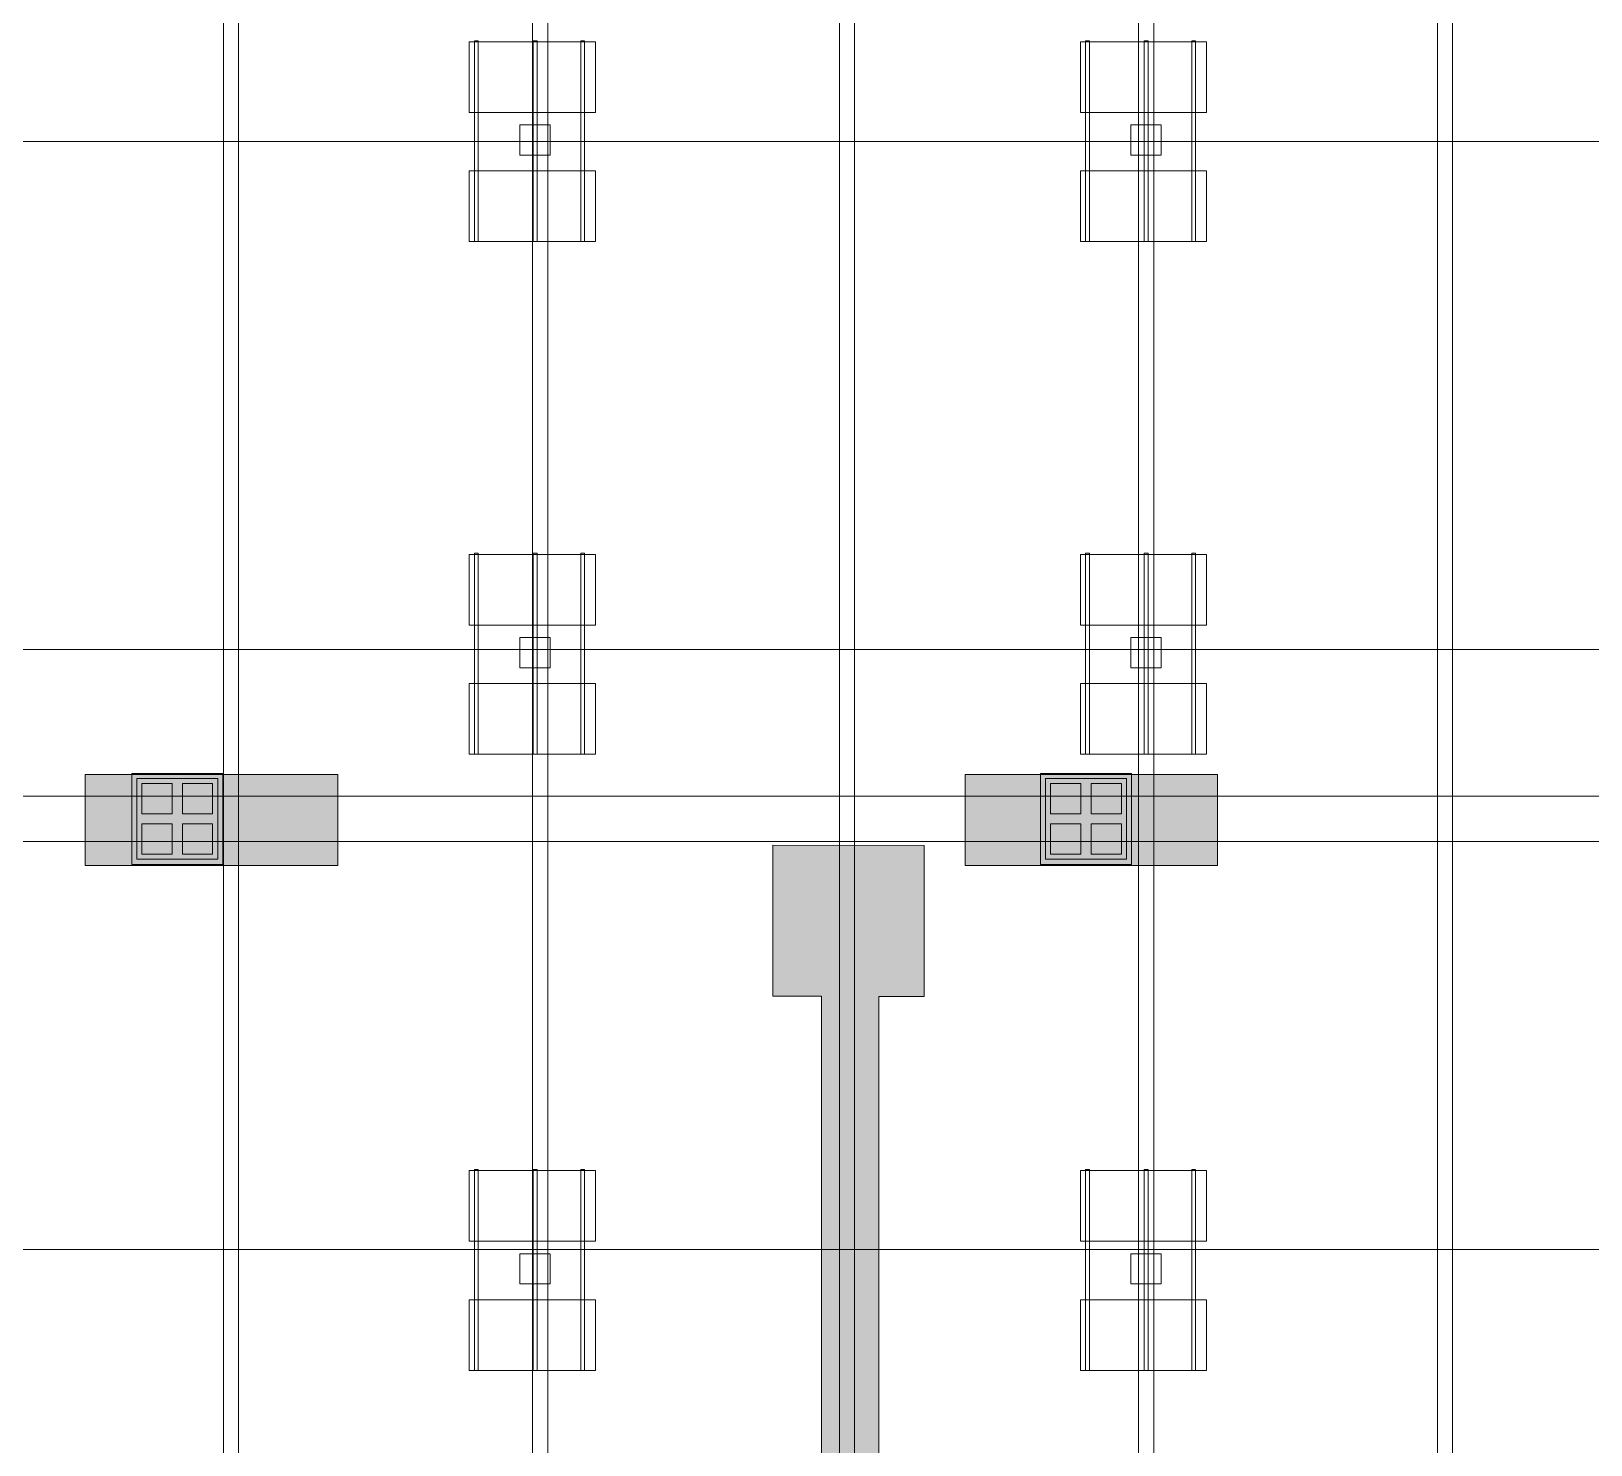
# Model space of a CAD drawing. Header units: inches. Extents: x -10671 to 1761, y -674 to 7170.
# Drawn here: x -8356 to -7738, y 1210 to 1770 of the extents above; entities that cross this region are included whole.
import ezdxf

# ---------------------------------------------------------------- set-up
doc = ezdxf.new("R2010")
doc.units = ezdxf.units.IN
doc.header["$LTSCALE"] = 19.2
doc.header["$MEASUREMENT"] = 0
for name, color, linetype, lineweight, true_color in [('DWG-bldg-utility box', 3, 'Continuous', 18, 0x00ff00), ('Venue-Ceiling-HVAC', 7, 'Continuous', 5, 0xbbbbbb), ('Venue-NO HANG ZONE', 7, 'Continuous', 15, 0xdd0000), ('Venue-Rigging Steel-High', 7, 'Continuous', 5, 0x800000), ('Venue-Rigging Steel-Low', 7, 'Continuous', 5, 0x0000dd)]:
    doc.layers.add(name, color=color, linetype=linetype, lineweight=lineweight, true_color=true_color)
for name, color, linetype, lineweight in [('Venue-Ceiling-Lights', 7, 'Continuous', 5), ('Venue-Ceiling-Lights Circuits', 7, 'Continuous', 5), ('Venue-Floor Pockets', 7, 'Continuous', 5)]:
    doc.layers.add(name, color=color, linetype=linetype, lineweight=lineweight)

# ---------------------------------------------------------------- blocks, each defined once
blk = doc.blocks.new('FLOORBOX')
at = {"layer": 'Venue-Floor Pockets', "linetype": 'Continuous', "lineweight": 0, "true_color": 0xaaaaaa}
blk.add_hatch(color=253, dxfattribs=at).paths.add_polyline_path([(-18, 18), (18, 18), (18, -18), (-18, -18)])
at = {"layer": 'Venue-Floor Pockets', "linetype": 'Continuous', "lineweight": 0, "true_color": 0xbbbbbb}
blk.add_hatch(color=9, dxfattribs=at).paths.add_polyline_path([(-16, 16), (16, 16), (16, -16), (-16, -16)])
at = {"layer": 'Venue-Floor Pockets', "linetype": 'Continuous', "lineweight": 0, "true_color": 0xdddddd}
for points in [[(-14, 14), (-2, 14), (-2, 2), (-14, 2)], [(2, 14), (14, 14), (14, 2), (2, 2)], [(-14, -2), (-2, -2), (-2, -14), (-14, -14)], [(2, -2), (14, -2), (14, -14), (2, -14)]]:
    blk.add_hatch(color=254, dxfattribs=at).paths.add_polyline_path(points)
at = {"layer": 'Venue-Floor Pockets', "color": 7, "linetype": 'Continuous', "lineweight": 5, "flags": 128}
for points in [[(-18, 18), (18, 18), (18, -18), (-18, -18)], [(-16, 16), (16, 16), (16, -16), (-16, -16)], [(-14, 14), (-2, 14), (-2, 2), (-14, 2)], [(2, 14), (14, 14), (14, 2), (2, 2)], [(-14, -2), (-2, -2), (-2, -14), (-14, -14)], [(2, -2), (14, -2), (14, -14), (2, -14)]]:
    blk.add_lwpolyline(points, close=True, dxfattribs=at)
blk = doc.blocks.new('Group-494-1')
at = {"layer": 'Venue-Ceiling-Lights', "color": 7, "linetype": 'Continuous', "lineweight": 5}
for points in [[(-8182.57, 1687.09, 355.98), (-8182.57, 1687.09, 359.98), (-8182.57, 1715.09, 359.98), (-8182.57, 1715.09, 355.98)], [(-8182.57, 1715.09, 355.98), (-8182.57, 1715.09, 359.98), (-8132.57, 1715.09, 359.98), (-8132.57, 1715.09, 355.98)], [(-8132.57, 1715.09, 359.98), (-8182.57, 1715.09, 359.98), (-8182.57, 1687.09, 359.98), (-8132.57, 1687.09, 359.98)], [(-8132.57, 1687.09, 355.98), (-8182.57, 1687.09, 355.98), (-8182.57, 1715.09, 355.98), (-8132.57, 1715.09, 355.98)], [(-8132.57, 1715.09, 355.98), (-8132.57, 1715.09, 359.98), (-8132.57, 1687.09, 359.98), (-8132.57, 1687.09, 355.98)], [(-8132.57, 1687.09, 355.98), (-8132.57, 1687.09, 359.98), (-8182.57, 1687.09, 359.98), (-8182.57, 1687.09, 355.98)]]:
    blk.add_3dface(points, dxfattribs=at)
blk = doc.blocks.new('Group-495-1')
at = {"layer": 'Venue-Ceiling-Lights', "color": 7, "linetype": 'Continuous', "lineweight": 5}
for points in [[(-8138.42, 1687.09, 360.05), (-8138.42, 1687.09, 361.05), (-8138.42, 1766.68, 361.05), (-8138.42, 1766.68, 360.05)], [(-8138.42, 1766.68, 360.05), (-8138.42, 1766.68, 361.05), (-8136.92, 1766.68, 361.05), (-8136.92, 1766.68, 360.05)], [(-8136.92, 1766.68, 361.05), (-8138.42, 1766.68, 361.05), (-8138.42, 1687.09, 361.05), (-8136.92, 1687.09, 361.05)], [(-8136.92, 1687.09, 360.05), (-8138.42, 1687.09, 360.05), (-8138.42, 1766.68, 360.05), (-8136.92, 1766.68, 360.05)], [(-8136.92, 1766.68, 360.05), (-8136.92, 1766.68, 361.05), (-8136.92, 1687.09, 361.05), (-8136.92, 1687.09, 360.05)], [(-8136.92, 1687.09, 360.05), (-8136.92, 1687.09, 361.05), (-8138.42, 1687.09, 361.05), (-8138.42, 1687.09, 360.05)]]:
    blk.add_3dface(points, dxfattribs=at)
blk = doc.blocks.new('Group-496-1')
at = {"layer": 'Venue-Ceiling-Lights', "color": 7, "linetype": 'Continuous', "lineweight": 5}
for points in [[(-8157.24, 1687.09, 360.05), (-8157.24, 1687.09, 361.05), (-8157.24, 1766.68, 361.05), (-8157.24, 1766.68, 360.05)], [(-8157.24, 1766.68, 360.05), (-8157.24, 1766.68, 361.05), (-8155.74, 1766.68, 361.05), (-8155.74, 1766.68, 360.05)], [(-8155.74, 1766.68, 361.05), (-8157.24, 1766.68, 361.05), (-8157.24, 1687.09, 361.05), (-8155.74, 1687.09, 361.05)], [(-8155.74, 1687.09, 360.05), (-8157.24, 1687.09, 360.05), (-8157.24, 1766.68, 360.05), (-8155.74, 1766.68, 360.05)], [(-8155.74, 1766.68, 360.05), (-8155.74, 1766.68, 361.05), (-8155.74, 1687.09, 361.05), (-8155.74, 1687.09, 360.05)], [(-8155.74, 1687.09, 360.05), (-8155.74, 1687.09, 361.05), (-8157.24, 1687.09, 361.05), (-8157.24, 1687.09, 360.05)]]:
    blk.add_3dface(points, dxfattribs=at)
blk = doc.blocks.new('Group-497-1')
at = {"layer": 'Venue-Ceiling-Lights', "color": 7, "linetype": 'Continuous', "lineweight": 5}
for points in [[(-8180.52, 1687.09, 360.05), (-8180.52, 1687.09, 361.05), (-8180.52, 1766.68, 361.05), (-8180.52, 1766.68, 360.05)], [(-8180.52, 1766.68, 360.05), (-8180.52, 1766.68, 361.05), (-8179.02, 1766.68, 361.05), (-8179.02, 1766.68, 360.05)], [(-8179.02, 1766.68, 361.05), (-8180.52, 1766.68, 361.05), (-8180.52, 1687.09, 361.05), (-8179.02, 1687.09, 361.05)], [(-8179.02, 1687.09, 360.05), (-8180.52, 1687.09, 360.05), (-8180.52, 1766.68, 360.05), (-8179.02, 1766.68, 360.05)], [(-8179.02, 1766.68, 360.05), (-8179.02, 1766.68, 361.05), (-8179.02, 1687.09, 361.05), (-8179.02, 1687.09, 360.05)], [(-8179.02, 1687.09, 360.05), (-8179.02, 1687.09, 361.05), (-8180.52, 1687.09, 361.05), (-8180.52, 1687.09, 360.05)]]:
    blk.add_3dface(points, dxfattribs=at)
blk = doc.blocks.new('Group-498-1')
at = {"layer": 'Venue-Ceiling-Lights', "color": 7, "linetype": 'Continuous', "lineweight": 5}
for points in [[(-8182.57, 1738.24, 355.98), (-8182.57, 1738.24, 359.98), (-8182.57, 1766.24, 359.98), (-8182.57, 1766.24, 355.98)], [(-8182.57, 1766.24, 355.98), (-8182.57, 1766.24, 359.98), (-8132.57, 1766.24, 359.98), (-8132.57, 1766.24, 355.98)], [(-8132.57, 1766.24, 359.98), (-8182.57, 1766.24, 359.98), (-8182.57, 1738.24, 359.98), (-8132.57, 1738.24, 359.98)], [(-8132.57, 1738.24, 355.98), (-8182.57, 1738.24, 355.98), (-8182.57, 1766.24, 355.98), (-8132.57, 1766.24, 355.98)], [(-8132.57, 1766.24, 355.98), (-8132.57, 1766.24, 359.98), (-8132.57, 1738.24, 359.98), (-8132.57, 1738.24, 355.98)], [(-8132.57, 1738.24, 355.98), (-8132.57, 1738.24, 359.98), (-8182.57, 1738.24, 359.98), (-8182.57, 1738.24, 355.98)]]:
    blk.add_3dface(points, dxfattribs=at)
blk = doc.blocks.new('Group-499-1')
at = {"layer": 'Venue-Ceiling-Lights', "color": 7, "linetype": 'Continuous', "lineweight": 5}
for points in [[(-8162.53, 1733.33, 350), (-8162.53, 1733.33, 356), (-8150.53, 1733.33, 356), (-8150.53, 1733.33, 350)], [(-8162.53, 1721.33, 350), (-8162.53, 1721.33, 356), (-8162.53, 1733.33, 356), (-8162.53, 1733.33, 350)], [(-8150.53, 1733.33, 356), (-8162.53, 1733.33, 356), (-8162.53, 1721.33, 356), (-8150.53, 1721.33, 356)], [(-8150.53, 1721.33, 350), (-8162.53, 1721.33, 350), (-8162.53, 1733.33, 350), (-8150.53, 1733.33, 350)], [(-8150.53, 1733.33, 350), (-8150.53, 1733.33, 356), (-8150.53, 1721.33, 356), (-8150.53, 1721.33, 350)], [(-8150.53, 1721.33, 350), (-8150.53, 1721.33, 356), (-8162.53, 1721.33, 356), (-8162.53, 1721.33, 350)]]:
    blk.add_3dface(points, dxfattribs=at)
blk = doc.blocks.new('Group-500-1')
at = {"layer": 'Venue-Ceiling-Lights', "color": 7}
for name in ['Group-498-1', 'Group-497-1', 'Group-496-1', 'Group-495-1', 'Group-494-1']:
    blk.add_blockref(name, (0, 0), dxfattribs=at)
at = {"layer": 'Venue-Ceiling-Lights', "color": 1, "true_color": 0xff0000}
blk.add_blockref('Group-499-1', (0, 0), dxfattribs=at)
blk = doc.blocks.new('Group-501-1')
at = {"layer": 'Venue-Ceiling-Lights', "color": 7, "linetype": 'Continuous', "lineweight": 5}
for points in [[(-8182.57, 1483.97, 355.98), (-8182.57, 1483.97, 359.98), (-8182.57, 1511.97, 359.98), (-8182.57, 1511.97, 355.98)], [(-8182.57, 1511.97, 355.98), (-8182.57, 1511.97, 359.98), (-8132.57, 1511.97, 359.98), (-8132.57, 1511.97, 355.98)], [(-8132.57, 1511.97, 359.98), (-8182.57, 1511.97, 359.98), (-8182.57, 1483.97, 359.98), (-8132.57, 1483.97, 359.98)], [(-8132.57, 1483.97, 355.98), (-8182.57, 1483.97, 355.98), (-8182.57, 1511.97, 355.98), (-8132.57, 1511.97, 355.98)], [(-8132.57, 1511.97, 355.98), (-8132.57, 1511.97, 359.98), (-8132.57, 1483.97, 359.98), (-8132.57, 1483.97, 355.98)], [(-8132.57, 1483.97, 355.98), (-8132.57, 1483.97, 359.98), (-8182.57, 1483.97, 359.98), (-8182.57, 1483.97, 355.98)]]:
    blk.add_3dface(points, dxfattribs=at)
blk = doc.blocks.new('Group-502-1')
at = {"layer": 'Venue-Ceiling-Lights', "color": 7, "linetype": 'Continuous', "lineweight": 5}
for points in [[(-8138.42, 1483.97, 360.05), (-8138.42, 1483.97, 361.05), (-8138.42, 1563.56, 361.05), (-8138.42, 1563.56, 360.05)], [(-8138.42, 1563.56, 360.05), (-8138.42, 1563.56, 361.05), (-8136.92, 1563.56, 361.05), (-8136.92, 1563.56, 360.05)], [(-8136.92, 1563.56, 361.05), (-8138.42, 1563.56, 361.05), (-8138.42, 1483.97, 361.05), (-8136.92, 1483.97, 361.05)], [(-8136.92, 1483.97, 360.05), (-8138.42, 1483.97, 360.05), (-8138.42, 1563.56, 360.05), (-8136.92, 1563.56, 360.05)], [(-8136.92, 1563.56, 360.05), (-8136.92, 1563.56, 361.05), (-8136.92, 1483.97, 361.05), (-8136.92, 1483.97, 360.05)], [(-8136.92, 1483.97, 360.05), (-8136.92, 1483.97, 361.05), (-8138.42, 1483.97, 361.05), (-8138.42, 1483.97, 360.05)]]:
    blk.add_3dface(points, dxfattribs=at)
blk = doc.blocks.new('Group-503-1')
at = {"layer": 'Venue-Ceiling-Lights', "color": 7, "linetype": 'Continuous', "lineweight": 5}
for points in [[(-8157.24, 1483.97, 360.05), (-8157.24, 1483.97, 361.05), (-8157.24, 1563.56, 361.05), (-8157.24, 1563.56, 360.05)], [(-8157.24, 1563.56, 360.05), (-8157.24, 1563.56, 361.05), (-8155.74, 1563.56, 361.05), (-8155.74, 1563.56, 360.05)], [(-8155.74, 1563.56, 361.05), (-8157.24, 1563.56, 361.05), (-8157.24, 1483.97, 361.05), (-8155.74, 1483.97, 361.05)], [(-8155.74, 1483.97, 360.05), (-8157.24, 1483.97, 360.05), (-8157.24, 1563.56, 360.05), (-8155.74, 1563.56, 360.05)], [(-8155.74, 1563.56, 360.05), (-8155.74, 1563.56, 361.05), (-8155.74, 1483.97, 361.05), (-8155.74, 1483.97, 360.05)], [(-8155.74, 1483.97, 360.05), (-8155.74, 1483.97, 361.05), (-8157.24, 1483.97, 361.05), (-8157.24, 1483.97, 360.05)]]:
    blk.add_3dface(points, dxfattribs=at)
blk = doc.blocks.new('Group-504-1')
at = {"layer": 'Venue-Ceiling-Lights', "color": 7, "linetype": 'Continuous', "lineweight": 5}
for points in [[(-8180.52, 1483.97, 360.05), (-8180.52, 1483.97, 361.05), (-8180.52, 1563.56, 361.05), (-8180.52, 1563.56, 360.05)], [(-8180.52, 1563.56, 360.05), (-8180.52, 1563.56, 361.05), (-8179.02, 1563.56, 361.05), (-8179.02, 1563.56, 360.05)], [(-8179.02, 1563.56, 361.05), (-8180.52, 1563.56, 361.05), (-8180.52, 1483.97, 361.05), (-8179.02, 1483.97, 361.05)], [(-8179.02, 1483.97, 360.05), (-8180.52, 1483.97, 360.05), (-8180.52, 1563.56, 360.05), (-8179.02, 1563.56, 360.05)], [(-8179.02, 1563.56, 360.05), (-8179.02, 1563.56, 361.05), (-8179.02, 1483.97, 361.05), (-8179.02, 1483.97, 360.05)], [(-8179.02, 1483.97, 360.05), (-8179.02, 1483.97, 361.05), (-8180.52, 1483.97, 361.05), (-8180.52, 1483.97, 360.05)]]:
    blk.add_3dface(points, dxfattribs=at)
blk = doc.blocks.new('Group-505-1')
at = {"layer": 'Venue-Ceiling-Lights', "color": 7, "linetype": 'Continuous', "lineweight": 5}
for points in [[(-8182.57, 1535.12, 355.98), (-8182.57, 1535.12, 359.98), (-8182.57, 1563.12, 359.98), (-8182.57, 1563.12, 355.98)], [(-8182.57, 1563.12, 355.98), (-8182.57, 1563.12, 359.98), (-8132.57, 1563.12, 359.98), (-8132.57, 1563.12, 355.98)], [(-8132.57, 1563.12, 359.98), (-8182.57, 1563.12, 359.98), (-8182.57, 1535.12, 359.98), (-8132.57, 1535.12, 359.98)], [(-8132.57, 1535.12, 355.98), (-8182.57, 1535.12, 355.98), (-8182.57, 1563.12, 355.98), (-8132.57, 1563.12, 355.98)], [(-8132.57, 1563.12, 355.98), (-8132.57, 1563.12, 359.98), (-8132.57, 1535.12, 359.98), (-8132.57, 1535.12, 355.98)], [(-8132.57, 1535.12, 355.98), (-8132.57, 1535.12, 359.98), (-8182.57, 1535.12, 359.98), (-8182.57, 1535.12, 355.98)]]:
    blk.add_3dface(points, dxfattribs=at)
blk = doc.blocks.new('Group-506-1')
at = {"layer": 'Venue-Ceiling-Lights', "color": 7, "linetype": 'Continuous', "lineweight": 5}
for points in [[(-8162.53, 1530.2, 350), (-8162.53, 1530.2, 356), (-8150.53, 1530.2, 356), (-8150.53, 1530.2, 350)], [(-8162.53, 1518.2, 350), (-8162.53, 1518.2, 356), (-8162.53, 1530.2, 356), (-8162.53, 1530.2, 350)], [(-8150.53, 1530.2, 356), (-8162.53, 1530.2, 356), (-8162.53, 1518.2, 356), (-8150.53, 1518.2, 356)], [(-8150.53, 1518.2, 350), (-8162.53, 1518.2, 350), (-8162.53, 1530.2, 350), (-8150.53, 1530.2, 350)], [(-8150.53, 1530.2, 350), (-8150.53, 1530.2, 356), (-8150.53, 1518.2, 356), (-8150.53, 1518.2, 350)], [(-8150.53, 1518.2, 350), (-8150.53, 1518.2, 356), (-8162.53, 1518.2, 356), (-8162.53, 1518.2, 350)]]:
    blk.add_3dface(points, dxfattribs=at)
blk = doc.blocks.new('Group-507-1')
at = {"layer": 'Venue-Ceiling-Lights', "color": 7}
for name in ['Group-504-1', 'Group-503-1', 'Group-502-1', 'Group-505-1', 'Group-501-1']:
    blk.add_blockref(name, (0, 0), dxfattribs=at)
at = {"layer": 'Venue-Ceiling-Lights', "color": 1, "true_color": 0xff0000}
blk.add_blockref('Group-506-1', (0, 0), dxfattribs=at)
blk = doc.blocks.new('Group-508-1')
at = {"layer": 'Venue-Ceiling-Lights', "color": 7, "linetype": 'Continuous', "lineweight": 5}
for points in [[(-8182.57, 1239.78, 355.98), (-8182.57, 1239.78, 359.98), (-8182.57, 1267.78, 359.98), (-8182.57, 1267.78, 355.98)], [(-8182.57, 1267.78, 355.98), (-8182.57, 1267.78, 359.98), (-8132.57, 1267.78, 359.98), (-8132.57, 1267.78, 355.98)], [(-8132.57, 1267.78, 359.98), (-8182.57, 1267.78, 359.98), (-8182.57, 1239.78, 359.98), (-8132.57, 1239.78, 359.98)], [(-8132.57, 1239.78, 355.98), (-8182.57, 1239.78, 355.98), (-8182.57, 1267.78, 355.98), (-8132.57, 1267.78, 355.98)], [(-8132.57, 1267.78, 355.98), (-8132.57, 1267.78, 359.98), (-8132.57, 1239.78, 359.98), (-8132.57, 1239.78, 355.98)], [(-8132.57, 1239.78, 355.98), (-8132.57, 1239.78, 359.98), (-8182.57, 1239.78, 359.98), (-8182.57, 1239.78, 355.98)]]:
    blk.add_3dface(points, dxfattribs=at)
blk = doc.blocks.new('Group-509-1')
at = {"layer": 'Venue-Ceiling-Lights', "color": 7, "linetype": 'Continuous', "lineweight": 5}
for points in [[(-8138.42, 1239.78, 360.05), (-8138.42, 1239.78, 361.05), (-8138.42, 1319.37, 361.05), (-8138.42, 1319.37, 360.05)], [(-8138.42, 1319.37, 360.05), (-8138.42, 1319.37, 361.05), (-8136.92, 1319.37, 361.05), (-8136.92, 1319.37, 360.05)], [(-8136.92, 1319.37, 361.05), (-8138.42, 1319.37, 361.05), (-8138.42, 1239.78, 361.05), (-8136.92, 1239.78, 361.05)], [(-8136.92, 1239.78, 360.05), (-8138.42, 1239.78, 360.05), (-8138.42, 1319.37, 360.05), (-8136.92, 1319.37, 360.05)], [(-8136.92, 1319.37, 360.05), (-8136.92, 1319.37, 361.05), (-8136.92, 1239.78, 361.05), (-8136.92, 1239.78, 360.05)], [(-8136.92, 1239.78, 360.05), (-8136.92, 1239.78, 361.05), (-8138.42, 1239.78, 361.05), (-8138.42, 1239.78, 360.05)]]:
    blk.add_3dface(points, dxfattribs=at)
blk = doc.blocks.new('Group-510-1')
at = {"layer": 'Venue-Ceiling-Lights', "color": 7, "linetype": 'Continuous', "lineweight": 5}
for points in [[(-8157.24, 1239.78, 360.05), (-8157.24, 1239.78, 361.05), (-8157.24, 1319.37, 361.05), (-8157.24, 1319.37, 360.05)], [(-8157.24, 1319.37, 360.05), (-8157.24, 1319.37, 361.05), (-8155.74, 1319.37, 361.05), (-8155.74, 1319.37, 360.05)], [(-8155.74, 1319.37, 361.05), (-8157.24, 1319.37, 361.05), (-8157.24, 1239.78, 361.05), (-8155.74, 1239.78, 361.05)], [(-8155.74, 1239.78, 360.05), (-8157.24, 1239.78, 360.05), (-8157.24, 1319.37, 360.05), (-8155.74, 1319.37, 360.05)], [(-8155.74, 1319.37, 360.05), (-8155.74, 1319.37, 361.05), (-8155.74, 1239.78, 361.05), (-8155.74, 1239.78, 360.05)], [(-8155.74, 1239.78, 360.05), (-8155.74, 1239.78, 361.05), (-8157.24, 1239.78, 361.05), (-8157.24, 1239.78, 360.05)]]:
    blk.add_3dface(points, dxfattribs=at)
blk = doc.blocks.new('Group-511-1')
at = {"layer": 'Venue-Ceiling-Lights', "color": 7, "linetype": 'Continuous', "lineweight": 5}
for points in [[(-8180.52, 1239.78, 360.05), (-8180.52, 1239.78, 361.05), (-8180.52, 1319.37, 361.05), (-8180.52, 1319.37, 360.05)], [(-8180.52, 1319.37, 360.05), (-8180.52, 1319.37, 361.05), (-8179.02, 1319.37, 361.05), (-8179.02, 1319.37, 360.05)], [(-8179.02, 1319.37, 361.05), (-8180.52, 1319.37, 361.05), (-8180.52, 1239.78, 361.05), (-8179.02, 1239.78, 361.05)], [(-8179.02, 1239.78, 360.05), (-8180.52, 1239.78, 360.05), (-8180.52, 1319.37, 360.05), (-8179.02, 1319.37, 360.05)], [(-8179.02, 1319.37, 360.05), (-8179.02, 1319.37, 361.05), (-8179.02, 1239.78, 361.05), (-8179.02, 1239.78, 360.05)], [(-8179.02, 1239.78, 360.05), (-8179.02, 1239.78, 361.05), (-8180.52, 1239.78, 361.05), (-8180.52, 1239.78, 360.05)]]:
    blk.add_3dface(points, dxfattribs=at)
blk = doc.blocks.new('Group-512-1')
at = {"layer": 'Venue-Ceiling-Lights', "color": 7, "linetype": 'Continuous', "lineweight": 5}
for points in [[(-8182.57, 1290.93, 355.98), (-8182.57, 1290.93, 359.98), (-8182.57, 1318.93, 359.98), (-8182.57, 1318.93, 355.98)], [(-8182.57, 1318.93, 355.98), (-8182.57, 1318.93, 359.98), (-8132.57, 1318.93, 359.98), (-8132.57, 1318.93, 355.98)], [(-8132.57, 1318.93, 359.98), (-8182.57, 1318.93, 359.98), (-8182.57, 1290.93, 359.98), (-8132.57, 1290.93, 359.98)], [(-8132.57, 1290.93, 355.98), (-8182.57, 1290.93, 355.98), (-8182.57, 1318.93, 355.98), (-8132.57, 1318.93, 355.98)], [(-8132.57, 1318.93, 355.98), (-8132.57, 1318.93, 359.98), (-8132.57, 1290.93, 359.98), (-8132.57, 1290.93, 355.98)], [(-8132.57, 1290.93, 355.98), (-8132.57, 1290.93, 359.98), (-8182.57, 1290.93, 359.98), (-8182.57, 1290.93, 355.98)]]:
    blk.add_3dface(points, dxfattribs=at)
blk = doc.blocks.new('Group-513-1')
at = {"layer": 'Venue-Ceiling-Lights', "color": 7, "linetype": 'Continuous', "lineweight": 5}
for points in [[(-8162.53, 1286.01, 350), (-8162.53, 1286.01, 356), (-8150.53, 1286.01, 356), (-8150.53, 1286.01, 350)], [(-8162.53, 1274.01, 350), (-8162.53, 1274.01, 356), (-8162.53, 1286.01, 356), (-8162.53, 1286.01, 350)], [(-8150.53, 1286.01, 356), (-8162.53, 1286.01, 356), (-8162.53, 1274.01, 356), (-8150.53, 1274.01, 356)], [(-8150.53, 1274.01, 350), (-8162.53, 1274.01, 350), (-8162.53, 1286.01, 350), (-8150.53, 1286.01, 350)], [(-8150.53, 1286.01, 350), (-8150.53, 1286.01, 356), (-8150.53, 1274.01, 356), (-8150.53, 1274.01, 350)], [(-8150.53, 1274.01, 350), (-8150.53, 1274.01, 356), (-8162.53, 1274.01, 356), (-8162.53, 1274.01, 350)]]:
    blk.add_3dface(points, dxfattribs=at)
blk = doc.blocks.new('Group-514-1')
at = {"layer": 'Venue-Ceiling-Lights', "color": 7}
for name in ['Group-512-1', 'Group-511-1', 'Group-510-1', 'Group-509-1', 'Group-508-1']:
    blk.add_blockref(name, (0, 0), dxfattribs=at)
at = {"layer": 'Venue-Ceiling-Lights', "color": 1, "true_color": 0xff0000}
blk.add_blockref('Group-513-1', (0, 0), dxfattribs=at)
blk = doc.blocks.new('Group-599-1')
at = {"layer": 'Venue-Ceiling-Lights', "color": 7, "linetype": 'Continuous', "lineweight": 5}
for points in [[(-7940.49, 1687.09, 355.98), (-7940.49, 1687.09, 359.98), (-7940.49, 1715.09, 359.98), (-7940.49, 1715.09, 355.98)], [(-7940.49, 1715.09, 355.98), (-7940.49, 1715.09, 359.98), (-7890.49, 1715.09, 359.98), (-7890.49, 1715.09, 355.98)], [(-7890.49, 1715.09, 359.98), (-7940.49, 1715.09, 359.98), (-7940.49, 1687.09, 359.98), (-7890.49, 1687.09, 359.98)], [(-7890.49, 1687.09, 355.98), (-7940.49, 1687.09, 355.98), (-7940.49, 1715.09, 355.98), (-7890.49, 1715.09, 355.98)], [(-7890.49, 1715.09, 355.98), (-7890.49, 1715.09, 359.98), (-7890.49, 1687.09, 359.98), (-7890.49, 1687.09, 355.98)], [(-7890.49, 1687.09, 355.98), (-7890.49, 1687.09, 359.98), (-7940.49, 1687.09, 359.98), (-7940.49, 1687.09, 355.98)]]:
    blk.add_3dface(points, dxfattribs=at)
blk = doc.blocks.new('Group-600-1')
at = {"layer": 'Venue-Ceiling-Lights', "color": 7, "linetype": 'Continuous', "lineweight": 5}
for points in [[(-7896.34, 1687.09, 360.05), (-7896.34, 1687.09, 361.05), (-7896.34, 1766.68, 361.05), (-7896.34, 1766.68, 360.05)], [(-7896.34, 1766.68, 360.05), (-7896.34, 1766.68, 361.05), (-7894.84, 1766.68, 361.05), (-7894.84, 1766.68, 360.05)], [(-7894.84, 1766.68, 361.05), (-7896.34, 1766.68, 361.05), (-7896.34, 1687.09, 361.05), (-7894.84, 1687.09, 361.05)], [(-7894.84, 1687.09, 360.05), (-7896.34, 1687.09, 360.05), (-7896.34, 1766.68, 360.05), (-7894.84, 1766.68, 360.05)], [(-7894.84, 1766.68, 360.05), (-7894.84, 1766.68, 361.05), (-7894.84, 1687.09, 361.05), (-7894.84, 1687.09, 360.05)], [(-7894.84, 1687.09, 360.05), (-7894.84, 1687.09, 361.05), (-7896.34, 1687.09, 361.05), (-7896.34, 1687.09, 360.05)]]:
    blk.add_3dface(points, dxfattribs=at)
blk = doc.blocks.new('Group-601-1')
at = {"layer": 'Venue-Ceiling-Lights', "color": 7, "linetype": 'Continuous', "lineweight": 5}
for points in [[(-7915.16, 1687.09, 360.05), (-7915.16, 1687.09, 361.05), (-7915.16, 1766.68, 361.05), (-7915.16, 1766.68, 360.05)], [(-7915.16, 1766.68, 360.05), (-7915.16, 1766.68, 361.05), (-7913.66, 1766.68, 361.05), (-7913.66, 1766.68, 360.05)], [(-7913.66, 1766.68, 361.05), (-7915.16, 1766.68, 361.05), (-7915.16, 1687.09, 361.05), (-7913.66, 1687.09, 361.05)], [(-7913.66, 1687.09, 360.05), (-7915.16, 1687.09, 360.05), (-7915.16, 1766.68, 360.05), (-7913.66, 1766.68, 360.05)], [(-7913.66, 1766.68, 360.05), (-7913.66, 1766.68, 361.05), (-7913.66, 1687.09, 361.05), (-7913.66, 1687.09, 360.05)], [(-7913.66, 1687.09, 360.05), (-7913.66, 1687.09, 361.05), (-7915.16, 1687.09, 361.05), (-7915.16, 1687.09, 360.05)]]:
    blk.add_3dface(points, dxfattribs=at)
blk = doc.blocks.new('Group-602-1')
at = {"layer": 'Venue-Ceiling-Lights', "color": 7, "linetype": 'Continuous', "lineweight": 5}
for points in [[(-7938.43, 1687.09, 360.05), (-7938.43, 1687.09, 361.05), (-7938.43, 1766.68, 361.05), (-7938.43, 1766.68, 360.05)], [(-7938.43, 1766.68, 360.05), (-7938.43, 1766.68, 361.05), (-7936.93, 1766.68, 361.05), (-7936.93, 1766.68, 360.05)], [(-7936.93, 1766.68, 361.05), (-7938.43, 1766.68, 361.05), (-7938.43, 1687.09, 361.05), (-7936.93, 1687.09, 361.05)], [(-7936.93, 1687.09, 360.05), (-7938.43, 1687.09, 360.05), (-7938.43, 1766.68, 360.05), (-7936.93, 1766.68, 360.05)], [(-7936.93, 1766.68, 360.05), (-7936.93, 1766.68, 361.05), (-7936.93, 1687.09, 361.05), (-7936.93, 1687.09, 360.05)], [(-7936.93, 1687.09, 360.05), (-7936.93, 1687.09, 361.05), (-7938.43, 1687.09, 361.05), (-7938.43, 1687.09, 360.05)]]:
    blk.add_3dface(points, dxfattribs=at)
blk = doc.blocks.new('Group-603-1')
at = {"layer": 'Venue-Ceiling-Lights', "color": 7, "linetype": 'Continuous', "lineweight": 5}
for points in [[(-7940.49, 1738.24, 355.98), (-7940.49, 1738.24, 359.98), (-7940.49, 1766.24, 359.98), (-7940.49, 1766.24, 355.98)], [(-7940.49, 1766.24, 355.98), (-7940.49, 1766.24, 359.98), (-7890.49, 1766.24, 359.98), (-7890.49, 1766.24, 355.98)], [(-7890.49, 1766.24, 359.98), (-7940.49, 1766.24, 359.98), (-7940.49, 1738.24, 359.98), (-7890.49, 1738.24, 359.98)], [(-7890.49, 1738.24, 355.98), (-7940.49, 1738.24, 355.98), (-7940.49, 1766.24, 355.98), (-7890.49, 1766.24, 355.98)], [(-7890.49, 1766.24, 355.98), (-7890.49, 1766.24, 359.98), (-7890.49, 1738.24, 359.98), (-7890.49, 1738.24, 355.98)], [(-7890.49, 1738.24, 355.98), (-7890.49, 1738.24, 359.98), (-7940.49, 1738.24, 359.98), (-7940.49, 1738.24, 355.98)]]:
    blk.add_3dface(points, dxfattribs=at)
blk = doc.blocks.new('Group-604-1')
at = {"layer": 'Venue-Ceiling-Lights', "color": 7, "linetype": 'Continuous', "lineweight": 5}
for points in [[(-7920.44, 1733.33, 350), (-7920.44, 1733.33, 356), (-7908.44, 1733.33, 356), (-7908.44, 1733.33, 350)], [(-7920.44, 1721.33, 350), (-7920.44, 1721.33, 356), (-7920.44, 1733.33, 356), (-7920.44, 1733.33, 350)], [(-7908.44, 1733.33, 356), (-7920.44, 1733.33, 356), (-7920.44, 1721.33, 356), (-7908.44, 1721.33, 356)], [(-7908.44, 1721.33, 350), (-7920.44, 1721.33, 350), (-7920.44, 1733.33, 350), (-7908.44, 1733.33, 350)], [(-7908.44, 1733.33, 350), (-7908.44, 1733.33, 356), (-7908.44, 1721.33, 356), (-7908.44, 1721.33, 350)], [(-7908.44, 1721.33, 350), (-7908.44, 1721.33, 356), (-7920.44, 1721.33, 356), (-7920.44, 1721.33, 350)]]:
    blk.add_3dface(points, dxfattribs=at)
blk = doc.blocks.new('Group-605-1')
at = {"layer": 'Venue-Ceiling-Lights', "color": 7}
for name in ['Group-603-1', 'Group-602-1', 'Group-601-1', 'Group-600-1', 'Group-599-1']:
    blk.add_blockref(name, (0, 0), dxfattribs=at)
at = {"layer": 'Venue-Ceiling-Lights', "color": 1, "true_color": 0xff0000}
blk.add_blockref('Group-604-1', (0, 0), dxfattribs=at)
blk = doc.blocks.new('Group-606-1')
at = {"layer": 'Venue-Ceiling-Lights', "color": 7, "linetype": 'Continuous', "lineweight": 5}
for points in [[(-7940.49, 1483.97, 355.98), (-7940.49, 1483.97, 359.98), (-7940.49, 1511.97, 359.98), (-7940.49, 1511.97, 355.98)], [(-7940.49, 1511.97, 355.98), (-7940.49, 1511.97, 359.98), (-7890.49, 1511.97, 359.98), (-7890.49, 1511.97, 355.98)], [(-7890.49, 1511.97, 359.98), (-7940.49, 1511.97, 359.98), (-7940.49, 1483.97, 359.98), (-7890.49, 1483.97, 359.98)], [(-7890.49, 1483.97, 355.98), (-7940.49, 1483.97, 355.98), (-7940.49, 1511.97, 355.98), (-7890.49, 1511.97, 355.98)], [(-7890.49, 1511.97, 355.98), (-7890.49, 1511.97, 359.98), (-7890.49, 1483.97, 359.98), (-7890.49, 1483.97, 355.98)], [(-7890.49, 1483.97, 355.98), (-7890.49, 1483.97, 359.98), (-7940.49, 1483.97, 359.98), (-7940.49, 1483.97, 355.98)]]:
    blk.add_3dface(points, dxfattribs=at)
blk = doc.blocks.new('Group-607-1')
at = {"layer": 'Venue-Ceiling-Lights', "color": 7, "linetype": 'Continuous', "lineweight": 5}
for points in [[(-7896.34, 1483.97, 360.05), (-7896.34, 1483.97, 361.05), (-7896.34, 1563.56, 361.05), (-7896.34, 1563.56, 360.05)], [(-7896.34, 1563.56, 360.05), (-7896.34, 1563.56, 361.05), (-7894.84, 1563.56, 361.05), (-7894.84, 1563.56, 360.05)], [(-7894.84, 1563.56, 361.05), (-7896.34, 1563.56, 361.05), (-7896.34, 1483.97, 361.05), (-7894.84, 1483.97, 361.05)], [(-7894.84, 1483.97, 360.05), (-7896.34, 1483.97, 360.05), (-7896.34, 1563.56, 360.05), (-7894.84, 1563.56, 360.05)], [(-7894.84, 1563.56, 360.05), (-7894.84, 1563.56, 361.05), (-7894.84, 1483.97, 361.05), (-7894.84, 1483.97, 360.05)], [(-7894.84, 1483.97, 360.05), (-7894.84, 1483.97, 361.05), (-7896.34, 1483.97, 361.05), (-7896.34, 1483.97, 360.05)]]:
    blk.add_3dface(points, dxfattribs=at)
blk = doc.blocks.new('Group-608-1')
at = {"layer": 'Venue-Ceiling-Lights', "color": 7, "linetype": 'Continuous', "lineweight": 5}
for points in [[(-7915.16, 1483.97, 360.05), (-7915.16, 1483.97, 361.05), (-7915.16, 1563.56, 361.05), (-7915.16, 1563.56, 360.05)], [(-7915.16, 1563.56, 360.05), (-7915.16, 1563.56, 361.05), (-7913.66, 1563.56, 361.05), (-7913.66, 1563.56, 360.05)], [(-7913.66, 1563.56, 361.05), (-7915.16, 1563.56, 361.05), (-7915.16, 1483.97, 361.05), (-7913.66, 1483.97, 361.05)], [(-7913.66, 1483.97, 360.05), (-7915.16, 1483.97, 360.05), (-7915.16, 1563.56, 360.05), (-7913.66, 1563.56, 360.05)], [(-7913.66, 1563.56, 360.05), (-7913.66, 1563.56, 361.05), (-7913.66, 1483.97, 361.05), (-7913.66, 1483.97, 360.05)], [(-7913.66, 1483.97, 360.05), (-7913.66, 1483.97, 361.05), (-7915.16, 1483.97, 361.05), (-7915.16, 1483.97, 360.05)]]:
    blk.add_3dface(points, dxfattribs=at)
blk = doc.blocks.new('Group-609-1')
at = {"layer": 'Venue-Ceiling-Lights', "color": 7, "linetype": 'Continuous', "lineweight": 5}
for points in [[(-7938.43, 1483.97, 360.05), (-7938.43, 1483.97, 361.05), (-7938.43, 1563.56, 361.05), (-7938.43, 1563.56, 360.05)], [(-7938.43, 1563.56, 360.05), (-7938.43, 1563.56, 361.05), (-7936.93, 1563.56, 361.05), (-7936.93, 1563.56, 360.05)], [(-7936.93, 1563.56, 361.05), (-7938.43, 1563.56, 361.05), (-7938.43, 1483.97, 361.05), (-7936.93, 1483.97, 361.05)], [(-7936.93, 1483.97, 360.05), (-7938.43, 1483.97, 360.05), (-7938.43, 1563.56, 360.05), (-7936.93, 1563.56, 360.05)], [(-7936.93, 1563.56, 360.05), (-7936.93, 1563.56, 361.05), (-7936.93, 1483.97, 361.05), (-7936.93, 1483.97, 360.05)], [(-7936.93, 1483.97, 360.05), (-7936.93, 1483.97, 361.05), (-7938.43, 1483.97, 361.05), (-7938.43, 1483.97, 360.05)]]:
    blk.add_3dface(points, dxfattribs=at)
blk = doc.blocks.new('Group-610-1')
at = {"layer": 'Venue-Ceiling-Lights', "color": 7, "linetype": 'Continuous', "lineweight": 5}
for points in [[(-7940.49, 1535.12, 355.98), (-7940.49, 1535.12, 359.98), (-7940.49, 1563.12, 359.98), (-7940.49, 1563.12, 355.98)], [(-7940.49, 1563.12, 355.98), (-7940.49, 1563.12, 359.98), (-7890.49, 1563.12, 359.98), (-7890.49, 1563.12, 355.98)], [(-7890.49, 1563.12, 359.98), (-7940.49, 1563.12, 359.98), (-7940.49, 1535.12, 359.98), (-7890.49, 1535.12, 359.98)], [(-7890.49, 1535.12, 355.98), (-7940.49, 1535.12, 355.98), (-7940.49, 1563.12, 355.98), (-7890.49, 1563.12, 355.98)], [(-7890.49, 1563.12, 355.98), (-7890.49, 1563.12, 359.98), (-7890.49, 1535.12, 359.98), (-7890.49, 1535.12, 355.98)], [(-7890.49, 1535.12, 355.98), (-7890.49, 1535.12, 359.98), (-7940.49, 1535.12, 359.98), (-7940.49, 1535.12, 355.98)]]:
    blk.add_3dface(points, dxfattribs=at)
blk = doc.blocks.new('Group-611-1')
at = {"layer": 'Venue-Ceiling-Lights', "color": 7, "linetype": 'Continuous', "lineweight": 5}
for points in [[(-7920.44, 1530.2, 350), (-7920.44, 1530.2, 356), (-7908.44, 1530.2, 356), (-7908.44, 1530.2, 350)], [(-7920.44, 1518.2, 350), (-7920.44, 1518.2, 356), (-7920.44, 1530.2, 356), (-7920.44, 1530.2, 350)], [(-7908.44, 1530.2, 356), (-7920.44, 1530.2, 356), (-7920.44, 1518.2, 356), (-7908.44, 1518.2, 356)], [(-7908.44, 1518.2, 350), (-7920.44, 1518.2, 350), (-7920.44, 1530.2, 350), (-7908.44, 1530.2, 350)], [(-7908.44, 1530.2, 350), (-7908.44, 1530.2, 356), (-7908.44, 1518.2, 356), (-7908.44, 1518.2, 350)], [(-7908.44, 1518.2, 350), (-7908.44, 1518.2, 356), (-7920.44, 1518.2, 356), (-7920.44, 1518.2, 350)]]:
    blk.add_3dface(points, dxfattribs=at)
blk = doc.blocks.new('Group-612-1')
at = {"layer": 'Venue-Ceiling-Lights', "color": 7}
for name in ['Group-609-1', 'Group-608-1', 'Group-607-1', 'Group-610-1', 'Group-606-1']:
    blk.add_blockref(name, (0, 0), dxfattribs=at)
at = {"layer": 'Venue-Ceiling-Lights', "color": 1, "true_color": 0xff0000}
blk.add_blockref('Group-611-1', (0, 0), dxfattribs=at)
blk = doc.blocks.new('Group-613-1')
at = {"layer": 'Venue-Ceiling-Lights', "color": 7, "linetype": 'Continuous', "lineweight": 5}
for points in [[(-7940.49, 1239.78, 355.98), (-7940.49, 1239.78, 359.98), (-7940.49, 1267.78, 359.98), (-7940.49, 1267.78, 355.98)], [(-7940.49, 1267.78, 355.98), (-7940.49, 1267.78, 359.98), (-7890.49, 1267.78, 359.98), (-7890.49, 1267.78, 355.98)], [(-7890.49, 1267.78, 359.98), (-7940.49, 1267.78, 359.98), (-7940.49, 1239.78, 359.98), (-7890.49, 1239.78, 359.98)], [(-7890.49, 1239.78, 355.98), (-7940.49, 1239.78, 355.98), (-7940.49, 1267.78, 355.98), (-7890.49, 1267.78, 355.98)], [(-7890.49, 1267.78, 355.98), (-7890.49, 1267.78, 359.98), (-7890.49, 1239.78, 359.98), (-7890.49, 1239.78, 355.98)], [(-7890.49, 1239.78, 355.98), (-7890.49, 1239.78, 359.98), (-7940.49, 1239.78, 359.98), (-7940.49, 1239.78, 355.98)]]:
    blk.add_3dface(points, dxfattribs=at)
blk = doc.blocks.new('Group-614-1')
at = {"layer": 'Venue-Ceiling-Lights', "color": 7, "linetype": 'Continuous', "lineweight": 5}
for points in [[(-7896.34, 1239.78, 360.05), (-7896.34, 1239.78, 361.05), (-7896.34, 1319.37, 361.05), (-7896.34, 1319.37, 360.05)], [(-7896.34, 1319.37, 360.05), (-7896.34, 1319.37, 361.05), (-7894.84, 1319.37, 361.05), (-7894.84, 1319.37, 360.05)], [(-7894.84, 1319.37, 361.05), (-7896.34, 1319.37, 361.05), (-7896.34, 1239.78, 361.05), (-7894.84, 1239.78, 361.05)], [(-7894.84, 1239.78, 360.05), (-7896.34, 1239.78, 360.05), (-7896.34, 1319.37, 360.05), (-7894.84, 1319.37, 360.05)], [(-7894.84, 1319.37, 360.05), (-7894.84, 1319.37, 361.05), (-7894.84, 1239.78, 361.05), (-7894.84, 1239.78, 360.05)], [(-7894.84, 1239.78, 360.05), (-7894.84, 1239.78, 361.05), (-7896.34, 1239.78, 361.05), (-7896.34, 1239.78, 360.05)]]:
    blk.add_3dface(points, dxfattribs=at)
blk = doc.blocks.new('Group-615-1')
at = {"layer": 'Venue-Ceiling-Lights', "color": 7, "linetype": 'Continuous', "lineweight": 5}
for points in [[(-7915.16, 1239.78, 360.05), (-7915.16, 1239.78, 361.05), (-7915.16, 1319.37, 361.05), (-7915.16, 1319.37, 360.05)], [(-7915.16, 1319.37, 360.05), (-7915.16, 1319.37, 361.05), (-7913.66, 1319.37, 361.05), (-7913.66, 1319.37, 360.05)], [(-7913.66, 1319.37, 361.05), (-7915.16, 1319.37, 361.05), (-7915.16, 1239.78, 361.05), (-7913.66, 1239.78, 361.05)], [(-7913.66, 1239.78, 360.05), (-7915.16, 1239.78, 360.05), (-7915.16, 1319.37, 360.05), (-7913.66, 1319.37, 360.05)], [(-7913.66, 1319.37, 360.05), (-7913.66, 1319.37, 361.05), (-7913.66, 1239.78, 361.05), (-7913.66, 1239.78, 360.05)], [(-7913.66, 1239.78, 360.05), (-7913.66, 1239.78, 361.05), (-7915.16, 1239.78, 361.05), (-7915.16, 1239.78, 360.05)]]:
    blk.add_3dface(points, dxfattribs=at)
blk = doc.blocks.new('Group-616-1')
at = {"layer": 'Venue-Ceiling-Lights', "color": 7, "linetype": 'Continuous', "lineweight": 5}
for points in [[(-7938.43, 1239.78, 360.05), (-7938.43, 1239.78, 361.05), (-7938.43, 1319.37, 361.05), (-7938.43, 1319.37, 360.05)], [(-7938.43, 1319.37, 360.05), (-7938.43, 1319.37, 361.05), (-7936.93, 1319.37, 361.05), (-7936.93, 1319.37, 360.05)], [(-7936.93, 1319.37, 361.05), (-7938.43, 1319.37, 361.05), (-7938.43, 1239.78, 361.05), (-7936.93, 1239.78, 361.05)], [(-7936.93, 1239.78, 360.05), (-7938.43, 1239.78, 360.05), (-7938.43, 1319.37, 360.05), (-7936.93, 1319.37, 360.05)], [(-7936.93, 1319.37, 360.05), (-7936.93, 1319.37, 361.05), (-7936.93, 1239.78, 361.05), (-7936.93, 1239.78, 360.05)], [(-7936.93, 1239.78, 360.05), (-7936.93, 1239.78, 361.05), (-7938.43, 1239.78, 361.05), (-7938.43, 1239.78, 360.05)]]:
    blk.add_3dface(points, dxfattribs=at)
blk = doc.blocks.new('Group-617-1')
at = {"layer": 'Venue-Ceiling-Lights', "color": 7, "linetype": 'Continuous', "lineweight": 5}
for points in [[(-7940.49, 1290.93, 355.98), (-7940.49, 1290.93, 359.98), (-7940.49, 1318.93, 359.98), (-7940.49, 1318.93, 355.98)], [(-7940.49, 1318.93, 355.98), (-7940.49, 1318.93, 359.98), (-7890.49, 1318.93, 359.98), (-7890.49, 1318.93, 355.98)], [(-7890.49, 1318.93, 359.98), (-7940.49, 1318.93, 359.98), (-7940.49, 1290.93, 359.98), (-7890.49, 1290.93, 359.98)], [(-7890.49, 1290.93, 355.98), (-7940.49, 1290.93, 355.98), (-7940.49, 1318.93, 355.98), (-7890.49, 1318.93, 355.98)], [(-7890.49, 1318.93, 355.98), (-7890.49, 1318.93, 359.98), (-7890.49, 1290.93, 359.98), (-7890.49, 1290.93, 355.98)], [(-7890.49, 1290.93, 355.98), (-7890.49, 1290.93, 359.98), (-7940.49, 1290.93, 359.98), (-7940.49, 1290.93, 355.98)]]:
    blk.add_3dface(points, dxfattribs=at)
blk = doc.blocks.new('Group-618-1')
at = {"layer": 'Venue-Ceiling-Lights', "color": 7, "linetype": 'Continuous', "lineweight": 5}
for points in [[(-7920.44, 1286.01, 350), (-7920.44, 1286.01, 356), (-7908.44, 1286.01, 356), (-7908.44, 1286.01, 350)], [(-7920.44, 1274.01, 350), (-7920.44, 1274.01, 356), (-7920.44, 1286.01, 356), (-7920.44, 1286.01, 350)], [(-7908.44, 1286.01, 356), (-7920.44, 1286.01, 356), (-7920.44, 1274.01, 356), (-7908.44, 1274.01, 356)], [(-7908.44, 1274.01, 350), (-7920.44, 1274.01, 350), (-7920.44, 1286.01, 350), (-7908.44, 1286.01, 350)], [(-7908.44, 1286.01, 350), (-7908.44, 1286.01, 356), (-7908.44, 1274.01, 356), (-7908.44, 1274.01, 350)], [(-7908.44, 1274.01, 350), (-7908.44, 1274.01, 356), (-7920.44, 1274.01, 356), (-7920.44, 1274.01, 350)]]:
    blk.add_3dface(points, dxfattribs=at)
blk = doc.blocks.new('Group-619-1')
at = {"layer": 'Venue-Ceiling-Lights', "color": 7}
for name in ['Group-617-1', 'Group-616-1', 'Group-615-1', 'Group-614-1', 'Group-613-1']:
    blk.add_blockref(name, (0, 0), dxfattribs=at)
at = {"layer": 'Venue-Ceiling-Lights', "color": 1, "true_color": 0xff0000}
blk.add_blockref('Group-618-1', (0, 0), dxfattribs=at)

msp = doc.modelspace()

# ---------------------------------------------------------------- hatches: boundary and pattern name
at = {"layer": 'Venue-Ceiling-HVAC', "linetype": 'Continuous', "lineweight": 0, "true_color": 0xbbbbbb}
msp.add_hatch(color=9, dxfattribs=at).paths.add_polyline_path([(-9129.9, 1105.69), (-9130.3, 1390.55), (-9148.04, 1390.55), (-9148.04, 1448.33), (-9087.33, 1448.33), (-9087.33, 1390.55), (-9105.89, 1390.55), (-9105.89, 1140.49), (-8597.05, 1140.49), (-8597.05, 1387.45), (-8613.85, 1387.45), (-8613.85, 1450.58), (-8553.81, 1450.58), (-8553.81, 1387.35), (-8573.12, 1387.35), (-8573.12, 1140.48), (-8043.1, 1140.48), (-8043.1, 1388.04), (-8062.3, 1388.04), (-8062.3, 1447.86), (-8002.34, 1447.82), (-8002.34, 1387.89), (-8020.36, 1387.89), (-8020.36, 1140.49), (-7490.78, 1140.49), (-7490.78, 1388.32), (-7509.63, 1388.32), (-7509.63, 1448.5), (-7449.63, 1448.5), (-7449.63, 1388.44), (-7467.65, 1388.44), (-7467.65, 1140.74), (-6956.22, 1140.73), (-6956.32, 1386), (-6975.1, 1386), (-6975, 1446.06), (-6915.03, 1446.06), (-6915.03, 1386.09), (-6933.34, 1386.09), (-6933.21, 1140.04), (-6451.86, 1140.92), (-6451.92, 1391.89), (-6470.69, 1391.89), (-6470.69, 1451.89), (-6410.69, 1451.89), (-6410.69, 1391.89), (-6428.93, 1391.89), (-6428.88, 1140.33), (-6297.52, 1140.62), (-6297.58, 1106.29)])
at = {"layer": 'Venue-NO HANG ZONE', "linetype": 'Continuous', "lineweight": 0}
for points in [[(-8334.71, 1439.85), (-8334.71, 1475.85), (-8234.71, 1475.85), (-8234.71, 1439.85)], [(-7986.17, 1439.85), (-7986.17, 1475.85), (-7886.17, 1475.85), (-7886.17, 1439.85)]]:
    msp.add_hatch(color=7, dxfattribs=at).paths.add_polyline_path(points)

# ---------------------------------------------------------------- linework, layer by layer
at = {"layer": 'Venue-Ceiling-HVAC', "flags": 128}
msp.add_lwpolyline([(-8043.1, 1140.48), (-8043.1, 1388.04), (-8062.3, 1388.04), (-8062.3, 1447.86), (-8002.34, 1447.82), (-8002.34, 1387.89), (-8020.36, 1387.89), (-8020.36, 1140.49)], dxfattribs=at)
at = {"layer": 'Venue-Ceiling-Lights Circuits', "color": 7, "linetype": 'Continuous', "lineweight": 5}
for p, q in [((-9940.79, 1726.75), (-6216.64, 1726.75)), ((-9940.79, 1525.41), (-6227.6, 1525.41)), ((-9949.61, 1287.66), (-6236.42, 1287.66))]:
    msp.add_line(p, q, dxfattribs=at)
at = {"layer": 'Venue-NO HANG ZONE', "flags": 128}
for points in [[(-8334.71, 1439.85), (-8334.71, 1475.85), (-8234.71, 1475.85), (-8234.71, 1439.85)], [(-7986.17, 1439.85), (-7986.17, 1475.85), (-7886.17, 1475.85), (-7886.17, 1439.85)]]:
    msp.add_lwpolyline(points, close=True, dxfattribs=at)
at = {"layer": 'Venue-Rigging Steel-High'}
for p, q in [((-8280.02, 259.52), (-8280.02, 3975.62)), ((-8274.02, 259.52), (-8274.02, 3975.62)), ((-8157.48, 259.52), (-8157.48, 3975.62)), ((-8151.48, 259.52), (-8151.48, 3975.62)), ((-8035.94, 259.52), (-8035.94, 3975.62)), ((-8029.94, 259.52), (-8029.94, 3975.62)), ((-7917.44, 259.52), (-7917.44, 3975.62)), ((-7911.44, 259.52), (-7911.44, 3975.62)), ((-7799.03, 259.52), (-7799.03, 3975.62)), ((-7793.03, 259.52), (-7793.03, 3975.62))]:
    msp.add_line(p, q, dxfattribs=at)
at = {"layer": 'Venue-Rigging Steel-Low'}
for p, q in [((-6848.73, 1467.31), (-9347.48, 1467.31)), ((-6848.73, 1449.31), (-9347.48, 1449.31))]:
    msp.add_line(p, q, dxfattribs=at)

# ---------------------------------------------------------------- block references
at = {"layer": 'DWG-bldg-utility box', "rotation": 90}
for p in [(-8298.26, 1458.29), (-7938.26, 1458.29)]:
    msp.add_blockref('FLOORBOX', p, dxfattribs=at)
at = {"layer": 'Venue-Ceiling-Lights', "color": 7}
for name in ['Group-500-1', 'Group-605-1', 'Group-507-1', 'Group-612-1', 'Group-514-1', 'Group-619-1']:
    msp.add_blockref(name, (0, 0), dxfattribs=at)

doc.saveas('drawing.dxf')
